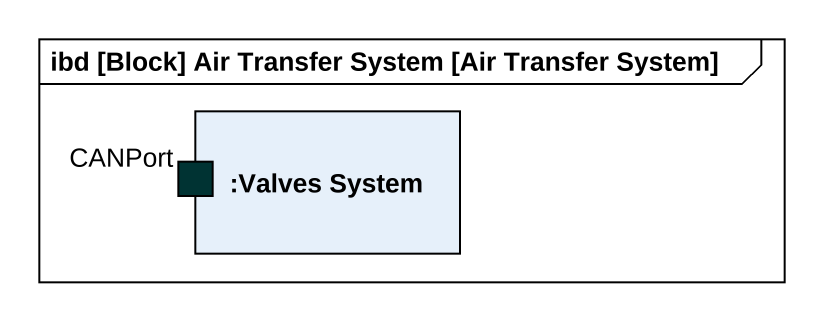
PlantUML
@startuml
mainframe ibd [Block] Air Transfer System [Air Transfer System]
rectangle ":Valves System" as Valves_System {
  port CANPort #003333
}
@enduml
